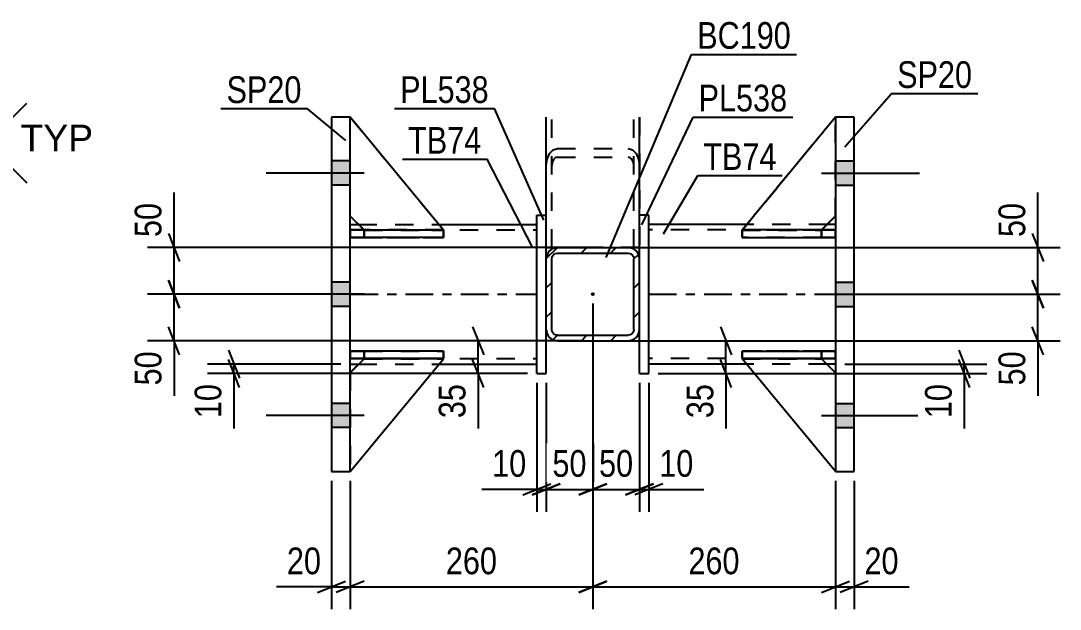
# Model space of a CAD drawing. Header units: millimetres. Extents: x 0 to 841, y 0 to 594.
# Drawn here: x 235.5 to 346.9, y 110.6 to 173.7 of the extents above; entities that cross this region are included whole.
import ezdxf

# ---------------------------------------------------------------- set-up
doc = ezdxf.new("R2010")
doc.units = ezdxf.units.MM
doc.linetypes.add('DXK_LINE_DOT2', pattern=[3.9198, 1.9599, -1.9599])
doc.linetypes.add('DXK_LINE_DOT3', pattern=[5.9187, 2.979, -0.9799, 0.9799, -0.9799])
doc.styles.add('Arial', font='ARIAL.TTF', dxfattribs={"height": 0.2})
doc.styles.add('Arial Narrow', font='ARIALN.TTF', dxfattribs={"height": 0.2})

# ---------------------------------------------------------------- blocks, each defined once
blk = doc.blocks.new('Part-103655098-2149 - 2034')
at = {"color": 2, "linetype": 'Continuous'}
for p, q in [((268.81, 163.33), (268.81, 125.33)), ((270.81, 163.33), (268.81, 163.33)), ((270.81, 125.33), (270.81, 163.33)), ((268.81, 125.33), (270.81, 125.33))]:
    blk.add_line(p, q, dxfattribs=at)
blk = doc.blocks.new('Part-103655098-2125 - 2034')
at = {"color": 2, "linetype": 'Continuous'}
for p, q in [((291.81, 152.83), (291.81, 163.34)), ((301.81, 152.83), (301.81, 163.34)), ((291.81, 149.35), (293.01, 149.35)), ((301.45, 149.35), (300.61, 149.35)), ((301.71, 149.35), (301.45, 149.35)), ((301.81, 149.35), (301.71, 149.35))]:
    blk.add_line(p, q, dxfattribs=at)
at = {"color": 7, "linetype": 'DXK_LINE_DOT2'}
for p, q in [((292.41, 149.35), (292.41, 163.34)), ((301.21, 149.35), (301.21, 163.34)), ((291.9, 158.82), (292.16, 159.43)), ((292.16, 159.43), (292.55, 159.83)), ((292.55, 159.83), (293.01, 159.97)), ((293.01, 159.97), (300.61, 159.97)), ((300.61, 159.97), (301.06, 159.83)), ((301.06, 159.83), (301.45, 159.43)), ((301.45, 159.43), (301.71, 158.82)), ((291.81, 158.11), (291.9, 158.82)), ((292.45, 158.47), (292.41, 158.11)), ((292.58, 158.77), (292.45, 158.47)), ((292.78, 158.97), (292.58, 158.77)), ((293.01, 159.04), (292.78, 158.97)), ((293.01, 159.04), (300.61, 159.04)), ((300.83, 158.97), (300.61, 159.04)), ((301.03, 158.77), (300.83, 158.97)), ((301.16, 158.47), (301.03, 158.77)), ((301.21, 158.11), (301.16, 158.47)), ((301.71, 158.82), (301.81, 158.11)), ((291.81, 149.35), (291.81, 152.83)), ((301.81, 149.35), (301.81, 152.83)), ((293.01, 149.35), (301.06, 149.35)), ((301.45, 149.35), (301.21, 149.35))]:
    blk.add_line(p, q, dxfattribs=at)
blk = doc.blocks.new('Part-103655098-2205 - 2034')
at = {"color": 2, "linetype": 'Continuous'}
for p, q in [((312.81, 151.23), (312.81, 151.23)), ((312.81, 151.23), (312.81, 150.43)), ((312.81, 150.43), (322.81, 150.43)), ((322.81, 151.23), (314.05, 151.23)), ((322.81, 151.23), (322.81, 151.23)), ((322.81, 151.23), (322.81, 150.43))]:
    blk.add_line(p, q, dxfattribs=at)
at = {"color": 7, "linetype": 'DXK_LINE_DOT2'}
for p, q in [((314.05, 151.23), (312.81, 151.23)), ((321.31, 151.23), (312.81, 151.23)), ((312.81, 150.43), (321.31, 150.43)), ((321.31, 151.23), (322.81, 151.23)), ((321.31, 151.23), (321.31, 150.43)), ((321.31, 150.43), (322.81, 150.43)), ((322.81, 151.23), (322.81, 151.23))]:
    blk.add_line(p, q, dxfattribs=at)
blk = doc.blocks.new('Bolt-103655098-2077 - 2034')
at = {"linetype": 'Continuous'}
for points in [[(324.81, 156.03), (324.81, 158.63), (322.81, 158.63), (322.81, 156.03)], [(324.81, 156.03), (324.81, 158.63), (322.81, 158.63), (322.81, 156.03)], [(324.81, 156.03), (324.81, 158.63), (322.81, 158.63), (322.81, 156.03)], [(324.81, 143.03), (324.81, 145.63), (322.81, 145.63), (322.81, 143.03)], [(324.81, 143.03), (324.81, 145.63), (322.81, 145.63), (322.81, 143.03)], [(324.81, 130.03), (324.81, 132.63), (322.81, 132.63), (322.81, 130.03)], [(324.81, 130.03), (324.81, 132.63), (322.81, 132.63), (322.81, 130.03)], [(324.81, 130.03), (324.81, 132.63), (322.81, 132.63), (322.81, 130.03)]]:
    blk.add_hatch(color=1, dxfattribs=at).paths.add_polyline_path(points)
at = {"color": 1, "linetype": 'Continuous'}
for p, q in [((322.81, 158.63), (324.81, 158.63)), ((322.81, 158.63), (324.81, 158.63)), ((322.81, 158.63), (324.81, 158.63)), ((321.31, 157.33), (331.81, 157.33)), ((321.31, 157.33), (331.81, 157.33)), ((321.31, 157.33), (331.81, 157.33)), ((322.81, 156.03), (324.81, 156.03)), ((322.81, 156.03), (324.81, 156.03)), ((322.81, 156.03), (324.81, 156.03)), ((322.81, 145.63), (324.81, 145.63)), ((322.81, 145.63), (324.81, 145.63)), ((321.31, 144.33), (331.81, 144.33)), ((321.31, 144.33), (331.81, 144.33)), ((322.81, 143.03), (324.81, 143.03)), ((322.81, 143.03), (324.81, 143.03)), ((322.81, 132.63), (324.81, 132.63)), ((322.81, 132.63), (324.81, 132.63)), ((322.81, 132.63), (324.81, 132.63)), ((321.31, 131.33), (331.81, 131.33)), ((321.31, 131.33), (331.81, 131.33)), ((321.31, 131.33), (331.81, 131.33)), ((322.81, 130.03), (324.81, 130.03)), ((322.81, 130.03), (324.81, 130.03)), ((322.81, 130.03), (324.81, 130.03))]:
    blk.add_line(p, q, dxfattribs=at)
blk = doc.blocks.new('Part-103655098-2126 - 2034')
at = {"color": 7, "linetype": 'DXK_LINE_DOT2'}
for p, q in [((291.81, 149.35), (291.81, 163.34)), ((292.41, 149.35), (292.41, 163.34)), ((301.21, 149.35), (301.21, 163.34)), ((301.81, 163.34), (301.81, 149.35)), ((301.81, 149.35), (291.81, 149.35))]:
    blk.add_line(p, q, dxfattribs=at)
blk = doc.blocks.new('Part-103655098-2206 - 2034')
at = {"color": 2, "linetype": 'Continuous'}
for p, q in [((312.81, 138.23), (322.81, 138.23)), ((312.81, 138.23), (312.81, 137.43)), ((322.81, 138.23), (322.81, 138.23)), ((322.81, 137.43), (322.81, 138.23)), ((322.81, 137.43), (312.81, 137.43))]:
    blk.add_line(p, q, dxfattribs=at)
at = {"color": 7, "linetype": 'DXK_LINE_DOT2'}
for p, q in [((321.31, 138.23), (312.81, 138.23)), ((322.81, 138.23), (321.31, 138.23)), ((321.31, 138.23), (321.31, 137.43)), ((322.81, 138.23), (322.81, 138.23)), ((312.81, 137.43), (321.31, 137.43)), ((321.31, 137.43), (322.81, 137.43))]:
    blk.add_line(p, q, dxfattribs=at)
blk = doc.blocks.new('Bolt-103655098-2078 - 2034')
at = {"linetype": 'Continuous'}
for points in [[(270.81, 156.03), (270.81, 158.63), (268.81, 158.63), (268.81, 156.03)], [(270.81, 156.03), (270.81, 158.63), (268.81, 158.63), (268.81, 156.03)], [(270.81, 156.03), (270.81, 158.63), (268.81, 158.63), (268.81, 156.03)], [(270.81, 143.03), (270.81, 145.63), (268.81, 145.63), (268.81, 143.03)], [(270.81, 143.03), (270.81, 145.63), (268.81, 145.63), (268.81, 143.03)], [(270.81, 130.03), (270.81, 132.63), (268.81, 132.63), (268.81, 130.03)], [(270.81, 130.03), (270.81, 132.63), (268.81, 132.63), (268.81, 130.03)], [(270.81, 130.03), (270.81, 132.63), (268.81, 132.63), (268.81, 130.03)]]:
    blk.add_hatch(color=1, dxfattribs=at).paths.add_polyline_path(points)
at = {"color": 1, "linetype": 'Continuous'}
for p, q in [((270.81, 158.63), (268.81, 158.63)), ((270.81, 158.63), (268.81, 158.63)), ((270.81, 158.63), (268.81, 158.63)), ((272.31, 157.33), (261.81, 157.33)), ((272.31, 157.33), (261.81, 157.33)), ((272.31, 157.33), (261.81, 157.33)), ((270.81, 156.03), (268.81, 156.03)), ((270.81, 156.03), (268.81, 156.03)), ((270.81, 156.03), (268.81, 156.03)), ((270.81, 145.63), (268.81, 145.63)), ((270.81, 145.63), (268.81, 145.63)), ((272.31, 144.33), (261.81, 144.33)), ((272.31, 144.33), (261.81, 144.33)), ((270.81, 143.03), (268.81, 143.03)), ((270.81, 143.03), (268.81, 143.03)), ((270.81, 132.63), (268.81, 132.63)), ((270.81, 132.63), (268.81, 132.63)), ((270.81, 132.63), (268.81, 132.63)), ((272.31, 131.33), (261.81, 131.33)), ((272.31, 131.33), (261.81, 131.33)), ((272.31, 131.33), (261.81, 131.33)), ((270.81, 130.03), (268.81, 130.03)), ((270.81, 130.03), (268.81, 130.03)), ((270.81, 130.03), (268.81, 130.03))]:
    blk.add_line(p, q, dxfattribs=at)
blk = doc.blocks.new('Part-103655098-2154 - 2034')
at = {"color": 2, "linetype": 'Continuous'}
for p, q in [((324.81, 163.33), (322.81, 163.33)), ((322.81, 163.33), (322.81, 125.33)), ((324.81, 125.33), (324.81, 163.33)), ((322.81, 125.33), (324.81, 125.33))]:
    blk.add_line(p, q, dxfattribs=at)
blk = doc.blocks.new('Part-103655098-2219 - 2034')
at = {"color": 7, "linetype": 'DXK_LINE_DOT2'}
for p, q in [((312.81, 150.43), (312.81, 151.23)), ((312.81, 151.23), (321.31, 151.23)), ((322.81, 151.23), (312.81, 151.23)), ((321.31, 150.43), (312.81, 150.43)), ((312.81, 150.43), (322.81, 150.43)), ((321.31, 150.43), (321.31, 151.23)), ((321.31, 151.23), (322.81, 151.23)), ((322.81, 150.43), (321.31, 150.43)), ((322.81, 150.43), (322.81, 151.23)), ((322.81, 150.43), (322.81, 151.23)), ((322.81, 151.23), (322.81, 151.23)), ((322.81, 150.43), (322.81, 150.43))]:
    blk.add_line(p, q, dxfattribs=at)
blk = doc.blocks.new('Part-103655098-2155 - 2034')
at = {"color": 2, "linetype": 'Continuous'}
for p, q in [((270.8, 150.43), (270.8, 151.23)), ((270.8, 151.23), (279.56, 151.23)), ((280.8, 150.43), (270.8, 150.43)), ((270.8, 150.43), (270.8, 150.43)), ((280.8, 150.43), (280.8, 151.23)), ((280.8, 151.23), (280.8, 151.23))]:
    blk.add_line(p, q, dxfattribs=at)
at = {"color": 7, "linetype": 'DXK_LINE_DOT2'}
for p, q in [((272.3, 151.23), (270.8, 151.23)), ((270.8, 150.43), (272.3, 150.43)), ((272.3, 150.43), (272.3, 151.23)), ((272.3, 151.23), (280.8, 151.23)), ((272.3, 150.43), (280.8, 150.43))]:
    blk.add_line(p, q, dxfattribs=at)
blk = doc.blocks.new('Part-103655098-2220 - 2034')
at = {"color": 7, "linetype": 'DXK_LINE_DOT2'}
for p, q in [((312.81, 137.43), (312.81, 138.23)), ((312.81, 138.23), (321.31, 138.23)), ((322.81, 138.23), (312.81, 138.23)), ((321.31, 137.43), (321.31, 138.23)), ((321.31, 138.23), (322.81, 138.23)), ((322.81, 137.43), (322.81, 138.23)), ((322.81, 137.43), (322.81, 138.23)), ((322.81, 138.23), (322.81, 138.23)), ((321.31, 137.43), (312.81, 137.43)), ((312.81, 137.43), (322.81, 137.43)), ((322.81, 137.43), (321.31, 137.43)), ((322.81, 137.43), (322.81, 137.43))]:
    blk.add_line(p, q, dxfattribs=at)
blk = doc.blocks.new('Part-103655098-2156 - 2034')
at = {"color": 2, "linetype": 'Continuous'}
for p, q in [((270.8, 137.43), (270.8, 138.23)), ((280.8, 138.23), (270.8, 138.23)), ((280.8, 137.43), (280.8, 138.23)), ((280.8, 137.43), (270.8, 137.43)), ((270.8, 137.43), (270.8, 137.43))]:
    blk.add_line(p, q, dxfattribs=at)
at = {"color": 7, "linetype": 'DXK_LINE_DOT2'}
for p, q in [((272.3, 138.23), (270.8, 138.23)), ((272.3, 137.43), (272.3, 138.23)), ((280.8, 138.23), (272.3, 138.23)), ((270.8, 137.43), (272.3, 137.43)), ((272.3, 137.43), (280.8, 137.43))]:
    blk.add_line(p, q, dxfattribs=at)
blk = doc.blocks.new('Part-103655098-2221 - 2034')
at = {"color": 7, "linetype": 'DXK_LINE_DOT2'}
for p, q in [((322.81, 163.33), (312.81, 151.22)), ((312.81, 151.22), (322.81, 163.33)), ((322.81, 152.72), (322.81, 163.33)), ((321.31, 151.22), (322.81, 152.72)), ((321.31, 151.22), (322.81, 152.72)), ((312.81, 151.22), (321.31, 151.22)), ((312.81, 151.22), (312.81, 151.22)), ((321.31, 151.22), (312.81, 151.22)), ((321.31, 151.22), (321.31, 151.22))]:
    blk.add_line(p, q, dxfattribs=at)
blk = doc.blocks.new('Part-103655098-2157 - 2034')
at = {"color": 7, "linetype": 'DXK_LINE_DOT2'}
for p, q in [((270.8, 151.23), (272.3, 151.23)), ((280.8, 151.23), (270.8, 151.23)), ((270.8, 151.23), (270.8, 151.23)), ((270.8, 151.23), (270.8, 150.43)), ((270.8, 151.23), (270.8, 150.43)), ((272.3, 150.43), (270.8, 150.43)), ((270.8, 150.43), (280.8, 150.43)), ((270.8, 150.43), (270.8, 150.43)), ((272.3, 151.23), (280.8, 151.23)), ((272.3, 151.23), (272.3, 150.43)), ((280.8, 150.43), (272.3, 150.43)), ((280.8, 151.23), (280.8, 150.43))]:
    blk.add_line(p, q, dxfattribs=at)
blk = doc.blocks.new('Part-103655098-2222 - 2034')
at = {"color": 2, "linetype": 'Continuous'}
for p, q in [((322.81, 163.33), (312.81, 151.22)), ((321.32, 151.23), (322.81, 152.72)), ((314.05, 151.22), (312.81, 151.22)), ((312.81, 151.22), (312.81, 151.22))]:
    blk.add_line(p, q, dxfattribs=at)
at = {"color": 7, "linetype": 'DXK_LINE_DOT2'}
for p, q in [((312.81, 151.22), (322.81, 163.33)), ((322.81, 152.72), (322.81, 163.33)), ((321.31, 151.22), (322.81, 152.72)), ((321.31, 151.22), (312.81, 151.22)), ((321.31, 151.22), (314.05, 151.22)), ((321.31, 151.22), (321.32, 151.23)), ((321.31, 151.22), (321.31, 151.22))]:
    blk.add_line(p, q, dxfattribs=at)
blk = doc.blocks.new('Part-103655098-2158 - 2034')
at = {"color": 7, "linetype": 'DXK_LINE_DOT2'}
for p, q in [((270.8, 138.23), (272.3, 138.23)), ((280.8, 138.23), (270.8, 138.23)), ((270.8, 138.23), (270.8, 138.23)), ((270.8, 138.23), (270.8, 137.43)), ((270.8, 138.23), (270.8, 137.43)), ((272.3, 138.23), (280.8, 138.23)), ((272.3, 138.23), (272.3, 137.43)), ((280.8, 138.23), (280.8, 137.43)), ((272.3, 137.43), (270.8, 137.43)), ((270.8, 137.43), (280.8, 137.43)), ((270.8, 137.43), (270.8, 137.43)), ((280.8, 137.43), (272.3, 137.43))]:
    blk.add_line(p, q, dxfattribs=at)
blk = doc.blocks.new('Part-103655098-2173 - 2034')
at = {"color": 2, "linetype": 'Continuous'}
for p, q in [((270.81, 151.83), (271.7, 151.83)), ((280.3, 151.83), (290.81, 151.83)), ((270.81, 136.83), (271.71, 136.83)), ((280.32, 136.83), (290.81, 136.83))]:
    blk.add_line(p, q, dxfattribs=at)
at = {"color": 7, "linetype": 'DXK_LINE_DOT2'}
for p, q in [((270.81, 136.83), (270.81, 151.83)), ((271.7, 151.83), (280.3, 151.83)), ((290.81, 136.83), (290.81, 151.83)), ((270.81, 151.23), (290.81, 151.23)), ((270.81, 137.43), (290.81, 137.43)), ((271.71, 136.83), (280.32, 136.83))]:
    blk.add_line(p, q, dxfattribs=at)
at = {"color": 7, "linetype": 'DXK_LINE_DOT3'}
blk.add_line((270.81, 144.33), (290.81, 144.33), dxfattribs=at)
blk = doc.blocks.new('Part-103655098-2188 - 2034')
at = {"color": 2, "linetype": 'Continuous'}
for p, q in [((290.81, 135.83), (290.81, 152.83)), ((290.81, 152.83), (291.81, 152.83)), ((291.81, 148.15), (291.81, 152.83)), ((291.81, 135.83), (291.81, 140.55)), ((290.81, 135.83), (291.81, 135.83))]:
    blk.add_line(p, q, dxfattribs=at)
at = {"color": 7, "linetype": 'DXK_LINE_DOT2'}
blk.add_line((291.81, 140.55), (291.81, 148.15), dxfattribs=at)
blk = doc.blocks.new('Part-103655098-2193 - 2034')
at = {"color": 2, "linetype": 'Continuous'}
for p, q in [((302.81, 152.83), (301.81, 152.83)), ((301.81, 148.15), (301.81, 152.83)), ((302.81, 135.83), (302.81, 152.83)), ((301.81, 135.83), (301.81, 140.55)), ((301.81, 135.83), (302.81, 135.83))]:
    blk.add_line(p, q, dxfattribs=at)
at = {"color": 7, "linetype": 'DXK_LINE_DOT2'}
blk.add_line((301.81, 140.55), (301.81, 148.15), dxfattribs=at)
blk = doc.blocks.new('Part-103655098-2198 - 2034')
at = {"color": 2, "linetype": 'Continuous'}
for p, q in [((313.31, 151.83), (302.81, 151.83)), ((322.81, 151.83), (321.91, 151.83)), ((313.29, 136.83), (302.81, 136.83)), ((322.81, 136.83), (321.9, 136.83))]:
    blk.add_line(p, q, dxfattribs=at)
at = {"color": 7, "linetype": 'DXK_LINE_DOT2'}
for p, q in [((302.81, 136.83), (302.81, 151.83)), ((321.91, 151.83), (313.31, 151.83)), ((322.81, 151.83), (322.81, 136.83)), ((322.81, 151.23), (302.81, 151.23)), ((322.81, 137.43), (302.81, 137.43)), ((321.9, 136.83), (313.29, 136.83))]:
    blk.add_line(p, q, dxfattribs=at)
at = {"color": 7, "linetype": 'DXK_LINE_DOT3'}
blk.add_line((302.81, 144.33), (322.81, 144.33), dxfattribs=at)
blk = doc.blocks.new('Part-103655098-2201 - 2034')
at = {"color": 7, "linetype": 'DXK_LINE_DOT2'}
for p, q in [((270.8, 152.72), (270.8, 163.33)), ((270.8, 163.33), (280.8, 151.22)), ((270.8, 163.33), (280.8, 151.22)), ((272.3, 151.22), (270.8, 152.72)), ((272.3, 151.22), (270.8, 152.72)), ((280.8, 151.22), (272.3, 151.22)), ((272.3, 151.22), (272.3, 151.22)), ((272.3, 151.22), (280.8, 151.22)), ((280.8, 151.22), (280.8, 151.22))]:
    blk.add_line(p, q, dxfattribs=at)
blk = doc.blocks.new('Part-103655098-2202 - 2034')
at = {"color": 2, "linetype": 'Continuous'}
for p, q in [((280.8, 151.22), (270.8, 163.33)), ((272.29, 151.23), (270.8, 152.72)), ((279.56, 151.22), (280.8, 151.22)), ((280.8, 151.22), (280.8, 151.22))]:
    blk.add_line(p, q, dxfattribs=at)
at = {"color": 7, "linetype": 'DXK_LINE_DOT2'}
for p, q in [((270.8, 152.72), (270.8, 163.33)), ((270.8, 163.33), (280.8, 151.22)), ((272.3, 151.22), (270.8, 152.72)), ((272.3, 151.22), (272.29, 151.23)), ((280.8, 151.22), (272.3, 151.22)), ((272.3, 151.22), (272.3, 151.22)), ((272.3, 151.22), (279.56, 151.22))]:
    blk.add_line(p, q, dxfattribs=at)
blk = doc.blocks.new('Part-103655098-2203 - 2034')
at = {"color": 7, "linetype": 'DXK_LINE_DOT2'}
for p, q in [((272.3, 137.42), (270.8, 135.92)), ((270.8, 125.33), (280.8, 137.42)), ((270.8, 135.92), (272.3, 137.42)), ((270.8, 125.33), (280.8, 137.42)), ((280.8, 137.42), (272.3, 137.42)), ((272.3, 137.42), (272.3, 137.42)), ((272.3, 137.42), (280.8, 137.42)), ((280.8, 137.42), (280.8, 137.42)), ((270.8, 135.92), (270.8, 125.33))]:
    blk.add_line(p, q, dxfattribs=at)
blk = doc.blocks.new('Part-103655098-2204 - 2034')
at = {"color": 2, "linetype": 'Continuous'}
for p, q in [((272.3, 137.42), (270.8, 135.92)), ((270.8, 125.33), (280.8, 137.42)), ((280.8, 137.42), (272.3, 137.42)), ((272.3, 137.42), (272.3, 137.42)), ((280.8, 137.42), (280.8, 137.42))]:
    blk.add_line(p, q, dxfattribs=at)
at = {"color": 7, "linetype": 'DXK_LINE_DOT2'}
for p, q in [((270.8, 135.92), (272.3, 137.42)), ((270.8, 125.33), (280.8, 137.42)), ((272.3, 137.42), (280.8, 137.42)), ((270.8, 135.92), (270.8, 125.33))]:
    blk.add_line(p, q, dxfattribs=at)
blk = doc.blocks.new('Part-103655098-2223 - 2034')
at = {"color": 7, "linetype": 'DXK_LINE_DOT2'}
for p, q in [((312.81, 137.42), (321.31, 137.42)), ((322.81, 125.33), (312.81, 137.42)), ((312.81, 137.42), (312.81, 137.42)), ((321.31, 137.42), (312.81, 137.42)), ((322.81, 125.33), (312.81, 137.42)), ((321.31, 137.42), (322.81, 135.92)), ((321.31, 137.42), (321.31, 137.42)), ((322.81, 135.92), (321.31, 137.42)), ((322.81, 135.92), (322.81, 125.33))]:
    blk.add_line(p, q, dxfattribs=at)
blk = doc.blocks.new('Part-103655098-2224 - 2034')
at = {"color": 2, "linetype": 'Continuous'}
for p, q in [((312.81, 137.42), (312.81, 137.42)), ((321.31, 137.42), (312.81, 137.42)), ((322.81, 125.33), (312.81, 137.42)), ((321.31, 137.42), (321.31, 137.42)), ((321.31, 137.42), (322.81, 135.92))]:
    blk.add_line(p, q, dxfattribs=at)
at = {"color": 7, "linetype": 'DXK_LINE_DOT2'}
for p, q in [((312.81, 137.42), (321.31, 137.42)), ((322.81, 125.33), (312.81, 137.42)), ((321.31, 137.42), (322.81, 135.92)), ((322.81, 135.92), (322.81, 125.33))]:
    blk.add_line(p, q, dxfattribs=at)
blk = doc.blocks.new('Part-103655098-2241 - 2034')
at = {"linetype": 'Continuous'}
h = blk.add_hatch(dxfattribs=at)
h.set_pattern_fill('', scale=0.7, style=0, pattern_type=0)
h.set_pattern_definition([(45, (293.005, 149.3456), (-1.57154, 1.57154), [])])
h.paths.add_polyline_path([(300.61, 149.35), (293.01, 149.35), (292.55, 149.25), (292.16, 148.99), (291.9, 148.6), (291.81, 148.15), (291.81, 140.55), (291.9, 140.09), (292.16, 139.7), (292.55, 139.44), (293.01, 139.35), (300.61, 139.35), (301.06, 139.44), (301.45, 139.7), (301.71, 140.09), (301.81, 140.55), (301.81, 148.15), (301.71, 148.6), (301.45, 148.99), (301.06, 149.25)])
h.paths.add_polyline_path([(301.16, 148.38), (301.21, 148.15), (301.21, 140.55), (301.16, 140.32), (301.03, 140.12), (300.83, 139.99), (300.61, 139.95), (293.01, 139.95), (292.78, 139.99), (292.58, 140.12), (292.45, 140.32), (292.41, 140.55), (292.41, 148.15), (292.45, 148.38), (292.58, 148.57), (292.78, 148.7), (293.01, 148.75), (300.61, 148.75), (300.83, 148.7), (301.03, 148.57)])
blk.add_hatch(color=30, dxfattribs=at).paths.add_polyline_path([(296.81, 144.25, -1), (296.81, 144.45, -1)])
at = {"color": 2, "linetype": 'Continuous'}
for p, q in [((293.01, 149.35), (292.55, 149.25)), ((293.01, 149.35), (300.61, 149.35)), ((301.06, 149.25), (300.61, 149.35)), ((291.9, 148.6), (291.81, 148.15)), ((292.41, 148.15), (292.45, 148.38)), ((292.45, 148.38), (292.58, 148.57)), ((292.58, 148.57), (292.78, 148.7)), ((292.78, 148.7), (293.01, 148.75)), ((293.01, 148.75), (300.61, 148.75)), ((300.61, 148.75), (300.83, 148.7)), ((300.83, 148.7), (301.03, 148.57)), ((301.03, 148.57), (301.16, 148.38)), ((301.16, 148.38), (301.21, 148.15)), ((301.81, 148.15), (301.71, 148.6)), ((291.81, 140.55), (291.81, 148.15)), ((292.41, 140.55), (292.41, 148.15)), ((301.21, 140.55), (301.21, 148.15)), ((301.81, 140.55), (301.81, 148.15)), ((291.81, 140.55), (291.9, 140.09)), ((292.45, 140.32), (292.41, 140.55)), ((301.21, 140.55), (301.16, 140.32)), ((301.71, 140.09), (301.81, 140.55)), ((292.58, 140.12), (292.45, 140.32)), ((292.55, 139.44), (293.01, 139.35)), ((292.78, 139.99), (292.58, 140.12)), ((293.01, 139.95), (292.78, 139.99)), ((293.01, 139.95), (300.61, 139.95)), ((293.01, 139.35), (300.61, 139.35)), ((300.83, 139.99), (300.61, 139.95)), ((300.61, 139.35), (301.06, 139.44)), ((301.03, 140.12), (300.83, 139.99)), ((301.16, 140.32), (301.03, 140.12))]:
    blk.add_line(p, q, dxfattribs=at)
at = {"color": 7, "linetype": 'DXK_LINE_DOT3'}
blk.add_line((296.81, 144.35), (296.81, 144.35), dxfattribs=at)
at = {"color": 30, "linetype": 'DXK_LINE_DOT3'}
blk.add_line((296.81, 144.35), (296.81, 144.35), dxfattribs=at)
at = {"color": 30, "linetype": 'Continuous'}
blk.add_circle((296.81, 144.35), 0.1, dxfattribs=at)
at = {"color": 2, "linetype": 'Continuous'}
for centre, start, end in [((293.01, 148.15), 112.5, 157.5), ((300.61, 148.15), 22.5, 67.5), ((293.01, 140.55), 202.5, 247.5), ((300.61, 140.55), 292.5, 337.5)]:
    blk.add_arc(centre, 1.2, start, end, dxfattribs=at)
blk = doc.blocks.new('StraightDimension-103655098-13627 - 2034')
at = {"color": 7, "linetype": 'Continuous'}
for p, q in [((296.81, 143.35), (296.81, 110.56)), ((270.8, 124.33), (270.8, 110.56)), ((272.3, 113.56), (269.3, 112.36)), ((270.8, 112.96), (296.81, 112.96)), ((295.31, 112.36), (298.31, 113.56))]:
    blk.add_line(p, q, dxfattribs=at)
at = {"color": 0}
blk.add_wipeout([(287.15, 113.71), (287.15, 117.91), (280.46, 117.91), (280.46, 113.71)], dxfattribs=at)
at = {"color": 3, "style": 'Arial Narrow'}
blk.add_text('260', height=2.863, dxfattribs=at).set_placement((281.06, 114.31))
blk = doc.blocks.new('StraightDimension-103655098-2334 - 2034')
at = {"color": 7, "linetype": 'Continuous'}
for p, q in [((336.03, 138.33), (337.23, 135.33)), ((337.23, 134.33), (336.03, 137.33)), ((323.81, 136.83), (339.03, 136.83)), ((336.63, 135.83), (336.63, 136.83)), ((303.81, 135.83), (339.03, 135.83)), ((336.63, 135.83), (336.63, 129.93)), ((336.63, 135.83), (336.63, 129.93))]:
    blk.add_line(p, q, dxfattribs=at)
at = {"color": 0}
blk.add_wipeout([(335.88, 135.31), (331.68, 135.31), (331.68, 130.45), (335.88, 130.45)], dxfattribs=at)
at = {"color": 3, "style": 'Arial Narrow'}
blk.add_text('10', height=2.863, rotation=90.0002, dxfattribs=at).set_placement((335.28, 131.05))
blk = doc.blocks.new('StraightDimension-103655098-2277 - 2034')
at = {"color": 7, "linetype": 'Continuous'}
for p, q in [((343.91, 145.83), (345.11, 142.83)), ((330.31, 144.33), (346.91, 144.33)), ((344.51, 139.35), (344.51, 144.33)), ((345.11, 137.85), (343.91, 140.85)), ((297.81, 139.35), (346.91, 139.35)), ((344.51, 139.35), (344.51, 133.44)), ((344.51, 139.35), (344.51, 133.44))]:
    blk.add_line(p, q, dxfattribs=at)
at = {"color": 0}
blk.add_wipeout([(343.76, 138.82), (339.56, 138.82), (339.56, 133.96), (343.76, 133.96)], dxfattribs=at)
at = {"color": 3, "style": 'Arial Narrow'}
blk.add_text('50', height=2.863, rotation=90.0002, dxfattribs=at).set_placement((343.16, 134.56))
blk = doc.blocks.new('StraightDimension-103655098-13721 - 2034')
at = {"color": 7, "linetype": 'Continuous'}
for p, q in [((290.81, 134.83), (290.81, 121.01)), ((291.81, 134.83), (291.81, 121.01)), ((289.31, 122.81), (292.31, 124.01)), ((293.31, 124.01), (290.31, 122.81)), ((290.81, 123.41), (284.9, 123.41)), ((290.81, 123.41), (284.9, 123.41)), ((290.81, 123.41), (291.81, 123.41))]:
    blk.add_line(p, q, dxfattribs=at)
at = {"color": 0}
blk.add_wipeout([(290.28, 124.16), (290.28, 128.36), (285.42, 128.36), (285.42, 124.16)], dxfattribs=at)
at = {"color": 3, "style": 'Arial Narrow'}
blk.add_text('10', height=2.863, dxfattribs=at).set_placement((286.02, 124.76))
blk = doc.blocks.new('StraightDimension-103655098-13719 - 2034')
at = {"color": 7, "linetype": 'Continuous'}
for p, q in [((296.81, 143.35), (296.81, 121.01)), ((301.81, 134.83), (301.81, 121.01)), ((295.31, 122.81), (298.31, 124.01)), ((303.31, 124.01), (300.31, 122.81)), ((296.81, 123.41), (301.81, 123.41))]:
    blk.add_line(p, q, dxfattribs=at)
at = {"color": 0}
blk.add_wipeout([(301.73, 124.16), (301.73, 128.36), (296.88, 128.36), (296.88, 124.16)], dxfattribs=at)
at = {"color": 3, "style": 'Arial Narrow'}
blk.add_text('50', height=2.863, dxfattribs=at).set_placement((297.48, 124.76))
blk = doc.blocks.new('StraightDimension-103655098-13718 - 2034')
at = {"color": 7, "linetype": 'Continuous'}
for p, q in [((301.81, 134.83), (301.81, 121.01)), ((302.81, 134.83), (302.81, 121.01)), ((300.31, 122.81), (303.31, 124.01)), ((304.31, 124.01), (301.31, 122.81)), ((301.81, 123.41), (302.81, 123.41)), ((302.81, 123.41), (308.71, 123.41)), ((302.81, 123.41), (308.71, 123.41))]:
    blk.add_line(p, q, dxfattribs=at)
at = {"color": 0}
blk.add_wipeout([(308.19, 124.16), (308.19, 128.36), (303.33, 128.36), (303.33, 124.16)], dxfattribs=at)
at = {"color": 3, "style": 'Arial Narrow'}
blk.add_text('10', height=2.863, dxfattribs=at).set_placement((303.93, 124.76))
blk = doc.blocks.new('StraightDimension-103655098-2315 - 2034')
at = {"color": 7, "linetype": 'Continuous'}
for p, q in [((251.32, 145.83), (252.52, 142.83)), ((263.31, 144.33), (249.07, 144.33)), ((251.92, 139.35), (251.92, 144.33)), ((252.52, 137.85), (251.32, 140.85)), ((295.81, 139.35), (249.07, 139.35)), ((251.92, 139.35), (251.92, 133.44)), ((251.92, 139.35), (251.92, 133.44))]:
    blk.add_line(p, q, dxfattribs=at)
at = {"color": 0}
blk.add_wipeout([(251.17, 138.82), (246.97, 138.82), (246.97, 133.96), (251.17, 133.96)], dxfattribs=at)
at = {"color": 3, "style": 'Arial Narrow'}
blk.add_text('50', height=2.863, rotation=90.0002, dxfattribs=at).set_placement((250.57, 134.56))
blk = doc.blocks.new('StraightDimension-103655098-2257 - 2034')
at = {"color": 7, "linetype": 'Continuous'}
for p, q in [((344.51, 149.35), (344.51, 155.25)), ((344.51, 149.35), (344.51, 155.25)), ((343.91, 150.85), (345.11, 147.85)), ((297.81, 149.35), (346.91, 149.35)), ((344.51, 144.33), (344.51, 149.35)), ((345.11, 142.83), (343.91, 145.83)), ((330.31, 144.33), (346.91, 144.33))]:
    blk.add_line(p, q, dxfattribs=at)
at = {"color": 0}
blk.add_wipeout([(343.76, 154.73), (339.56, 154.73), (339.56, 149.87), (343.76, 149.87)], dxfattribs=at)
at = {"color": 3, "style": 'Arial Narrow'}
blk.add_text('50', height=2.863, rotation=90.0002, dxfattribs=at).set_placement((343.16, 150.47))
blk = doc.blocks.new('StraightDimension-103655098-13625 - 2034')
at = {"color": 7, "linetype": 'Continuous'}
for p, q in [((322.81, 124.33), (322.81, 110.56)), ((324.81, 124.33), (324.81, 110.56)), ((321.31, 112.36), (324.31, 113.56)), ((322.81, 112.96), (324.81, 112.96)), ((326.31, 113.56), (323.31, 112.36)), ((324.81, 112.96), (330.71, 112.96)), ((324.81, 112.96), (330.71, 112.96))]:
    blk.add_line(p, q, dxfattribs=at)
at = {"color": 0}
blk.add_wipeout([(330.19, 113.71), (330.19, 117.91), (325.33, 117.91), (325.33, 113.71)], dxfattribs=at)
at = {"color": 3, "style": 'Arial Narrow'}
blk.add_text('20', height=2.863, dxfattribs=at).set_placement((325.93, 114.31))
blk = doc.blocks.new('StraightDimension-103655098-13720 - 2034')
at = {"color": 7, "linetype": 'Continuous'}
for p, q in [((296.81, 143.35), (296.81, 121.01)), ((291.81, 134.83), (291.81, 121.01)), ((290.31, 122.81), (293.31, 124.01)), ((298.31, 124.01), (295.31, 122.81)), ((291.81, 123.41), (296.81, 123.41))]:
    blk.add_line(p, q, dxfattribs=at)
at = {"color": 0}
blk.add_wipeout([(296.73, 124.16), (296.73, 128.36), (291.88, 128.36), (291.88, 124.16)], dxfattribs=at)
at = {"color": 3, "style": 'Arial Narrow'}
blk.add_text('50', height=2.863, dxfattribs=at).set_placement((292.48, 124.76))
blk = doc.blocks.new('StraightDimension-103655098-2295 - 2034')
at = {"color": 7, "linetype": 'Continuous'}
for p, q in [((251.92, 149.35), (251.92, 155.25)), ((251.92, 149.35), (251.92, 155.25)), ((251.32, 150.85), (252.52, 147.85)), ((295.81, 149.35), (249.07, 149.35)), ((251.92, 144.33), (251.92, 149.35)), ((252.52, 142.83), (251.32, 145.83)), ((263.31, 144.33), (249.07, 144.33))]:
    blk.add_line(p, q, dxfattribs=at)
at = {"color": 0}
blk.add_wipeout([(251.17, 154.73), (246.97, 154.73), (246.97, 149.87), (251.17, 149.87)], dxfattribs=at)
at = {"color": 3, "style": 'Arial Narrow'}
blk.add_text('50', height=2.863, rotation=90.0002, dxfattribs=at).set_placement((250.57, 150.47))
blk = doc.blocks.new('StraightDimension-103655098-2343 - 2034')
at = {"color": 7, "linetype": 'Continuous'}
for p, q in [((257.74, 138.33), (258.94, 135.33)), ((258.94, 134.33), (257.74, 137.33)), ((269.81, 136.83), (255.49, 136.83)), ((258.34, 135.83), (258.34, 136.83)), ((289.81, 135.83), (255.49, 135.83)), ((258.34, 135.83), (258.34, 129.93)), ((258.34, 135.83), (258.34, 129.93))]:
    blk.add_line(p, q, dxfattribs=at)
at = {"color": 0}
blk.add_wipeout([(257.59, 135.31), (253.39, 135.31), (253.39, 130.45), (257.59, 130.45)], dxfattribs=at)
at = {"color": 3, "style": 'Arial Narrow'}
blk.add_text('10', height=2.863, rotation=90.0002, dxfattribs=at).set_placement((256.99, 131.05))
blk = doc.blocks.new('StraightDimension-103655098-2352 - 2034')
at = {"color": 7, "linetype": 'Continuous'}
for p, q in [((283.91, 140.85), (285.11, 137.85)), ((295.81, 139.35), (281.66, 139.35)), ((284.51, 135.83), (284.51, 139.35)), ((285.11, 134.33), (283.91, 137.33)), ((289.81, 135.83), (281.66, 135.83)), ((284.51, 135.83), (284.51, 129.93)), ((284.51, 135.83), (284.51, 129.93))]:
    blk.add_line(p, q, dxfattribs=at)
at = {"color": 0}
blk.add_wipeout([(283.76, 135.31), (279.56, 135.31), (279.56, 130.45), (283.76, 130.45)], dxfattribs=at)
at = {"color": 3, "style": 'Arial Narrow'}
blk.add_text('35', height=2.863, rotation=90.0002, dxfattribs=at).set_placement((283.16, 131.05))
blk = doc.blocks.new('StraightDimension-103655098-2363 - 2034')
at = {"color": 7, "linetype": 'Continuous'}
for p, q in [((310.48, 140.85), (311.68, 137.85)), ((297.81, 139.35), (313.48, 139.35)), ((311.08, 135.83), (311.08, 139.35)), ((311.68, 134.33), (310.48, 137.33)), ((303.81, 135.83), (313.48, 135.83)), ((311.08, 135.83), (311.08, 129.93)), ((311.08, 135.83), (311.08, 129.93))]:
    blk.add_line(p, q, dxfattribs=at)
at = {"color": 0}
blk.add_wipeout([(310.33, 135.31), (306.13, 135.31), (306.13, 130.45), (310.33, 130.45)], dxfattribs=at)
at = {"color": 3, "style": 'Arial Narrow'}
blk.add_text('35', height=2.863, rotation=90.0002, dxfattribs=at).set_placement((309.73, 131.05))
blk = doc.blocks.new('StraightDimension-103655098-13626 - 2034')
at = {"color": 7, "linetype": 'Continuous'}
for p, q in [((296.81, 143.35), (296.81, 110.56)), ((322.81, 124.33), (322.81, 110.56)), ((298.31, 113.56), (295.31, 112.36)), ((296.81, 112.96), (322.81, 112.96)), ((321.31, 112.36), (324.31, 113.56))]:
    blk.add_line(p, q, dxfattribs=at)
at = {"color": 0}
blk.add_wipeout([(313.15, 113.71), (313.15, 117.91), (306.46, 117.91), (306.46, 113.71)], dxfattribs=at)
at = {"color": 3, "style": 'Arial Narrow'}
blk.add_text('260', height=2.863, dxfattribs=at).set_placement((307.06, 114.31))
blk = doc.blocks.new('StraightDimension-103655098-13628 - 2034')
at = {"color": 7, "linetype": 'Continuous'}
for p, q in [((268.81, 124.33), (268.81, 110.56)), ((270.8, 124.33), (270.8, 110.56)), ((268.81, 112.96), (262.9, 112.96)), ((268.81, 112.96), (262.9, 112.96)), ((267.31, 112.36), (270.31, 113.56)), ((268.81, 112.96), (270.8, 112.96)), ((272.3, 113.56), (269.3, 112.36))]:
    blk.add_line(p, q, dxfattribs=at)
at = {"color": 0}
blk.add_wipeout([(268.28, 113.71), (268.28, 117.91), (263.42, 117.91), (263.42, 113.71)], dxfattribs=at)
at = {"color": 3, "style": 'Arial Narrow'}
blk.add_text('20', height=2.863, dxfattribs=at).set_placement((264.02, 114.31))
blk = doc.blocks.new('Mark-103655098-2189 - 2034')
at = {"color": 30, "linetype": 'Continuous'}
for p, q in [((302.07, 151.78), (307.55, 163.34)), ((307.55, 163.34), (318.26, 163.34))]:
    blk.add_line(p, q, dxfattribs=at)
at = {"color": 0}
blk.add_wipeout([(317.66, 163.94), (317.66, 166.94), (308.15, 166.94), (308.15, 163.94)], dxfattribs=at)
blk.add_wipeout([(317.66, 163.94), (317.66, 166.94), (308.15, 166.94), (308.15, 163.94)], dxfattribs=at)
at = {"color": 3, "style": 'Arial Narrow'}
blk.add_text('PL538', height=2.863, dxfattribs=at).set_placement((308.15, 163.94))
blk = doc.blocks.new('Mark-103655098-2145 - 2034')
at = {"color": 30, "linetype": 'Continuous'}
for p in [(256.95, 164.24), (270.35, 160.81)]:
    blk.add_line(p, (266.19, 164.24), dxfattribs=at)
at = {"color": 0}
blk.add_wipeout([(265.59, 164.84), (265.59, 167.84), (257.55, 167.84), (257.55, 164.84)], dxfattribs=at)
blk.add_wipeout([(265.59, 164.84), (265.59, 167.84), (257.55, 167.84), (257.55, 164.84)], dxfattribs=at)
at = {"color": 3, "style": 'Arial Narrow'}
blk.add_text('SP20', height=2.863, dxfattribs=at).set_placement((257.55, 164.84))
blk = doc.blocks.new('Mark-103655098-2150 - 2034')
at = {"color": 30, "linetype": 'Continuous'}
for p, q in [((323.81, 160.13), (328.83, 165.86)), ((328.83, 165.86), (338.07, 165.86))]:
    blk.add_line(p, q, dxfattribs=at)
at = {"color": 0}
blk.add_wipeout([(337.47, 166.46), (337.47, 169.46), (329.43, 169.46), (329.43, 166.46)], dxfattribs=at)
blk.add_wipeout([(337.47, 166.46), (337.47, 169.46), (329.43, 169.46), (329.43, 166.46)], dxfattribs=at)
at = {"color": 3, "style": 'Arial Narrow'}
blk.add_text('SP20', height=2.863, dxfattribs=at).set_placement((329.43, 166.46))
blk = doc.blocks.new('Mark-103655098-2169 - 2034')
at = {"color": 30, "linetype": 'Continuous'}
for p in [(276.41, 158.81), (290.33, 149.37)]:
    blk.add_line(p, (285.47, 158.81), dxfattribs=at)
at = {"color": 0}
blk.add_wipeout([(284.87, 159.41), (284.87, 162.41), (277.01, 162.41), (277.01, 159.41)], dxfattribs=at)
blk.add_wipeout([(284.87, 159.41), (284.87, 162.41), (277.01, 162.41), (277.01, 159.41)], dxfattribs=at)
at = {"color": 3, "style": 'Arial Narrow'}
blk.add_text('TB74', height=2.863, dxfattribs=at).set_placement((277.01, 159.41))
blk = doc.blocks.new('Mark-103655098-2237 - 2034')
at = {"color": 30, "linetype": 'Continuous'}
for p, q in [((298.23, 148.26), (307.4, 170.06)), ((307.4, 170.06), (318.65, 170.06))]:
    blk.add_line(p, q, dxfattribs=at)
at = {"color": 0}
blk.add_wipeout([(318.05, 170.66), (318.05, 173.66), (308, 173.66), (308, 170.66)], dxfattribs=at)
blk.add_wipeout([(318.05, 170.66), (318.05, 173.66), (308, 173.66), (308, 170.66)], dxfattribs=at)
at = {"color": 3, "style": 'Arial Narrow'}
blk.add_text('BC190', height=2.863, dxfattribs=at).set_placement((308, 170.66))
blk = doc.blocks.new('Mark-103655098-2184 - 2034')
at = {"color": 30, "linetype": 'Continuous'}
for p in [(275.56, 164.25), (291.56, 152.27)]:
    blk.add_line(p, (286.27, 164.25), dxfattribs=at)
at = {"color": 0}
blk.add_wipeout([(285.67, 164.85), (285.67, 167.85), (276.16, 167.85), (276.16, 164.85)], dxfattribs=at)
blk.add_wipeout([(285.67, 164.85), (285.67, 167.85), (276.16, 167.85), (276.16, 164.85)], dxfattribs=at)
at = {"color": 3, "style": 'Arial Narrow'}
blk.add_text('PL538', height=2.863, dxfattribs=at).set_placement((276.16, 164.85))
blk = doc.blocks.new('Mark-103655098-2194 - 2034')
at = {"color": 30, "linetype": 'Continuous'}
for p, q in [((304.37, 150.82), (308.05, 157.06)), ((308.05, 157.06), (317.11, 157.06))]:
    blk.add_line(p, q, dxfattribs=at)
at = {"color": 0}
blk.add_wipeout([(316.51, 157.66), (316.51, 160.66), (308.65, 160.66), (308.65, 157.66)], dxfattribs=at)
blk.add_wipeout([(316.51, 157.66), (316.51, 160.66), (308.65, 160.66), (308.65, 157.66)], dxfattribs=at)
at = {"color": 3, "style": 'Arial Narrow'}
blk.add_text('TB74', height=2.863, dxfattribs=at).set_placement((308.65, 157.66))
blk = doc.blocks.new('WeldMark-103655098-13211 - 11963')
at = {"linetype": 'Continuous'}
blk.add_hatch(color=30, dxfattribs=at).paths.add_polyline_path([(211.62, 150.66), (208.81, 149.38), (210.69, 151.83)])
at = {"color": 30, "linetype": 'Continuous'}
for p, q in [((208.81, 149.38), (222.86, 160.55)), ((222.86, 160.55), (231.86, 160.55))]:
    blk.add_line(p, q, dxfattribs=at)
at = {"color": 3, "linetype": 'Continuous'}
for q in [(230.57, 156.27), (227.14, 156.27)]:
    blk.add_line((227.14, 160.55), q, dxfattribs=at)
for start, end in [(90, 270), (270, 90)]:
    blk.add_arc((222.86, 160.55), 1.5, start, end, dxfattribs=at)
at = {"color": 0, "linetype": 'Continuous'}
blk.add_wipeout([(243.23, 159.65), (243.23, 162.65), (235.46, 162.65), (235.46, 159.65)], dxfattribs=at)
blk.add_wipeout([(243.23, 159.65), (243.23, 162.65), (235.46, 162.65), (235.46, 159.65)], dxfattribs=at)
at = {"color": 3, "linetype": 'Continuous'}
for q in [(236.14, 164.84), (236.14, 156.27)]:
    blk.add_line((231.86, 160.55), q, dxfattribs=at)
at = {"color": 3, "linetype": 'Continuous', "style": 'Arial'}
blk.add_text('TYP', height=2.865, dxfattribs=at).set_placement((235.46, 159.65))

msp = doc.modelspace()

# ---------------------------------------------------------------- block references
for name in ['WeldMark-103655098-13211 - 11963', 'Part-103655098-2149 - 2034', 'Part-103655098-2201 - 2034', 'Part-103655098-2202 - 2034', 'Part-103655098-2125 - 2034', 'Part-103655098-2126 - 2034', 'Part-103655098-2221 - 2034', 'Part-103655098-2222 - 2034', 'Part-103655098-2154 - 2034', 'Bolt-103655098-2078 - 2034', 'Bolt-103655098-2077 - 2034', 'Part-103655098-2188 - 2034', 'Part-103655098-2193 - 2034', 'Part-103655098-2173 - 2034', 'Part-103655098-2198 - 2034', 'Part-103655098-2155 - 2034', 'Part-103655098-2157 - 2034', 'Part-103655098-2205 - 2034', 'Part-103655098-2219 - 2034', 'Part-103655098-2241 - 2034', 'Part-103655098-2156 - 2034', 'Part-103655098-2158 - 2034', 'Part-103655098-2206 - 2034', 'Part-103655098-2220 - 2034', 'Part-103655098-2203 - 2034', 'Part-103655098-2204 - 2034', 'Part-103655098-2223 - 2034', 'Part-103655098-2224 - 2034', 'StraightDimension-103655098-13625 - 2034']:
    msp.add_blockref(name, (0, 0))

# ---------------------------------------------------------------- next in the draw order: block references
for name in ['Mark-103655098-2150 - 2034', 'Mark-103655098-2145 - 2034', 'StraightDimension-103655098-13627 - 2034', 'StraightDimension-103655098-2334 - 2034']:
    msp.add_blockref(name, (0, 0))

# ---------------------------------------------------------------- next in the draw order: block references
for name in ['StraightDimension-103655098-2277 - 2034', 'StraightDimension-103655098-13721 - 2034', 'StraightDimension-103655098-13628 - 2034']:
    msp.add_blockref(name, (0, 0))

# ---------------------------------------------------------------- next in the draw order: block references
msp.add_blockref('StraightDimension-103655098-13719 - 2034', (0, 0))

# ---------------------------------------------------------------- next in the draw order: block references
for name in ['StraightDimension-103655098-2257 - 2034', 'StraightDimension-103655098-2315 - 2034', 'StraightDimension-103655098-13718 - 2034']:
    msp.add_blockref(name, (0, 0))

# ---------------------------------------------------------------- next in the draw order: block references
for name in ['Mark-103655098-2189 - 2034', 'StraightDimension-103655098-13720 - 2034']:
    msp.add_blockref(name, (0, 0))

# ---------------------------------------------------------------- next in the draw order: block references
for name in ['Mark-103655098-2237 - 2034', 'StraightDimension-103655098-2295 - 2034', 'StraightDimension-103655098-2363 - 2034', 'StraightDimension-103655098-2343 - 2034']:
    msp.add_blockref(name, (0, 0))

# ---------------------------------------------------------------- next in the draw order: block references
for name in ['Mark-103655098-2169 - 2034', 'Mark-103655098-2194 - 2034', 'StraightDimension-103655098-2352 - 2034']:
    msp.add_blockref(name, (0, 0))

# ---------------------------------------------------------------- next in the draw order: block references
for name in ['Mark-103655098-2184 - 2034', 'StraightDimension-103655098-13626 - 2034']:
    msp.add_blockref(name, (0, 0))

doc.saveas('drawing.dxf')
